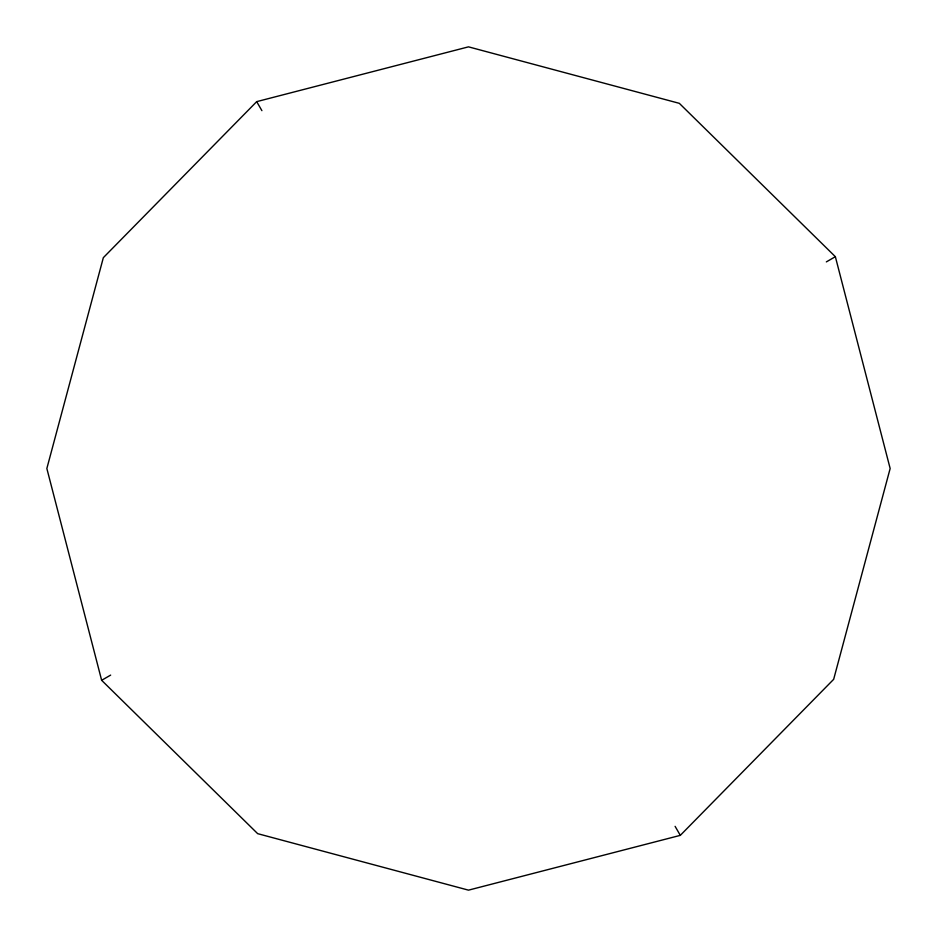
<?xml version="1.0" encoding="UTF-8"?>
<svg xmlns="http://www.w3.org/2000/svg" width="937" height="937" viewBox="0 0 937 937"><rect width="100%" height="100%" fill="white"/><g stroke="black" fill="none" stroke-linecap="round" stroke-linejoin="round"><path stroke-width="1.41" d="M256.691 101.641L103.339 257.675L46.85 468.5L101.641 680.309L257.675 833.661L468.5 890.15L680.309 835.359L833.661 679.325L890.15 468.5L835.359 256.691L679.325 103.339L468.5 46.85L256.691 101.641L261.903 110.66M101.641 680.309L110.66 675.097M826.34 261.903L835.359 256.691M675.097 826.34L680.309 835.359"/></g></svg>
